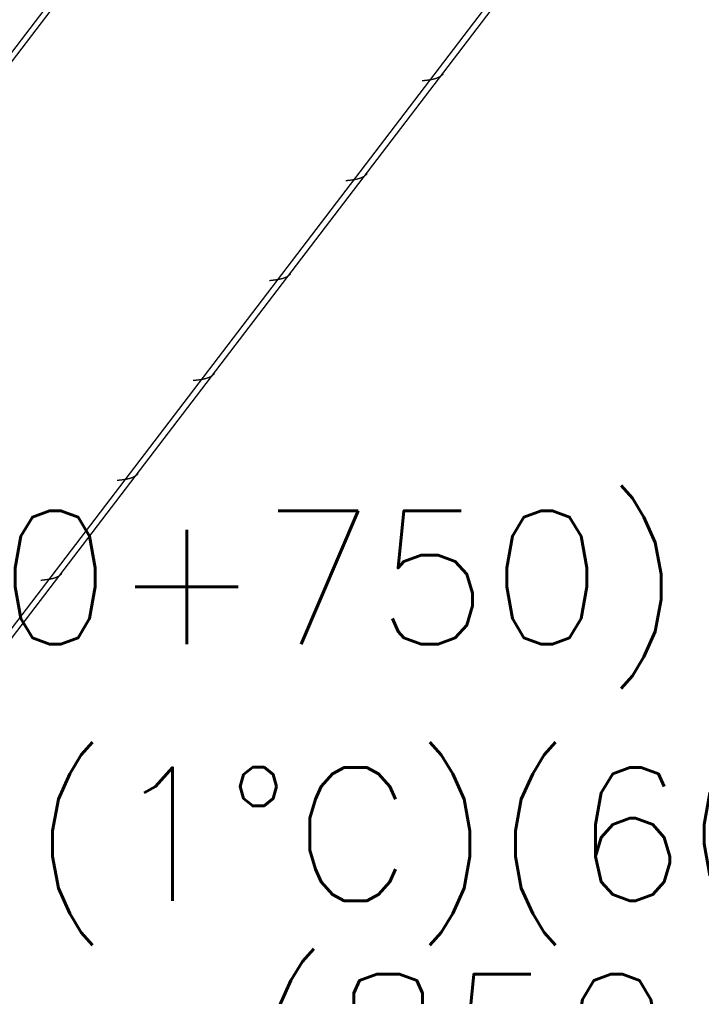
# Model space of a CAD drawing. Extents: x -58 to 5689, y 66 to 4123.
# Drawn here: x 4981.3 to 5038.9, y 3067.6 to 3150.1 of the extents above; entities that cross this region are included whole.
import ezdxf
from ezdxf.enums import TextEntityAlignment as Align
from ezdxf.xclip import XClip

# ---------------------------------------------------------------- set-up
doc = ezdxf.new("R2010")
doc.units = 0
doc.header["$LTSCALE"] = 30
doc.header["$MEASUREMENT"] = 0
doc.header["$XCLIPFRAME"] = 0
doc.layers.get('0').update_dxf_attribs({"linetype": 'CONTINUOUS'})
doc.layers.add("EJE3-3'$0$RLA-CONTORNO", color=30, linetype='CONTINUOUS', lineweight=15)
doc.layers.add("EJE3-3'$0$RLA-FE", color=7, linetype='CONTINUOUS')
doc.styles.add("EJE3-3'$0$RomanS", font='romans.shx', dxfattribs={"height": 11.25})

# ---------------------------------------------------------------- blocks, each defined once
blk = doc.blocks.new("EJE3-3'$0$FP_13-EJE 3-3_")
at = {"layer": "EJE3-3'$0$RLA-CONTORNO"}
blk.add_line((2342.672, 1103), (2140.486, 838.017), dxfattribs=at)
blk = doc.blocks.new("EJE3-3'$0$FP_14-EJE 3-3_")
at = {"layer": "EJE3-3'$0$RLA-CONTORNO"}
for p, q in [((2140.486, 788.561), (2345.481, 1057.225)), ((2234.604, 912.737), (2234.57, 912.732)), ((2234.637, 912.743), (2234.604, 912.737)), ((2234.669, 912.749), (2234.637, 912.743)), ((2234.702, 912.755), (2234.669, 912.749)), ((2234.734, 912.761), (2234.702, 912.755)), ((2234.766, 912.768), (2234.734, 912.761)), ((2234.797, 912.774), (2234.766, 912.768)), ((2234.829, 912.781), (2234.797, 912.774)), ((2234.86, 912.789), (2234.829, 912.781)), ((2234.89, 912.796), (2234.86, 912.789)), ((2234.921, 912.804), (2234.89, 912.796)), ((2234.951, 912.812), (2234.921, 912.804)), ((2234.981, 912.82), (2234.951, 912.812)), ((2235.01, 912.829), (2234.981, 912.82)), ((2235.039, 912.837), (2235.01, 912.829)), ((2235.067, 912.846), (2235.039, 912.837)), ((2235.095, 912.856), (2235.067, 912.846)), ((2235.123, 912.865), (2235.095, 912.856)), ((2235.151, 912.875), (2235.123, 912.865)), ((2235.178, 912.886), (2235.151, 912.875)), ((2235.204, 912.896), (2235.178, 912.886)), ((2235.23, 912.907), (2235.204, 912.896)), ((2235.256, 912.918), (2235.23, 912.907)), ((2235.281, 912.93), (2235.256, 912.918)), ((2235.306, 912.942), (2235.281, 912.93)), ((2235.331, 912.954), (2235.306, 912.942)), ((2235.355, 912.967), (2235.331, 912.954)), ((2235.378, 912.98), (2235.355, 912.967)), ((2235.401, 912.993), (2235.378, 912.98)), ((2235.424, 913.007), (2235.401, 912.993)), ((2235.446, 913.021), (2235.424, 913.007)), ((2235.467, 913.035), (2235.446, 913.021)), ((2235.488, 913.05), (2235.467, 913.035)), ((2235.509, 913.065), (2235.488, 913.05)), ((2235.529, 913.081), (2235.509, 913.065)), ((2235.549, 913.096), (2235.529, 913.081)), ((2235.568, 913.113), (2235.549, 913.096)), ((2235.587, 913.129), (2235.568, 913.113)), ((2235.605, 913.146), (2235.587, 913.129)), ((2235.623, 913.164), (2235.605, 913.146)), ((2235.64, 913.181), (2235.623, 913.164)), ((2235.656, 913.2), (2235.64, 913.181)), ((2235.673, 913.218), (2235.656, 913.2)), ((2235.688, 913.237), (2235.673, 913.218)), ((2233.945, 912.653), (2233.909, 912.65)), ((2233.98, 912.657), (2233.945, 912.653)), ((2234.016, 912.661), (2233.98, 912.657)), ((2234.051, 912.665), (2234.016, 912.661)), ((2234.087, 912.669), (2234.051, 912.665)), ((2234.122, 912.672), (2234.087, 912.669)), ((2234.157, 912.676), (2234.122, 912.672)), ((2234.192, 912.68), (2234.157, 912.676)), ((2234.228, 912.685), (2234.192, 912.68)), ((2234.263, 912.689), (2234.228, 912.685)), ((2234.297, 912.693), (2234.263, 912.689)), ((2234.332, 912.697), (2234.297, 912.693)), ((2234.367, 912.702), (2234.332, 912.697)), ((2234.401, 912.706), (2234.367, 912.702)), ((2234.435, 912.711), (2234.401, 912.706)), ((2234.469, 912.716), (2234.435, 912.711)), ((2234.503, 912.721), (2234.469, 912.716)), ((2234.537, 912.726), (2234.503, 912.721)), ((2234.57, 912.732), (2234.537, 912.726)), ((2228.848, 904.498), (2228.822, 904.486)), ((2228.872, 904.51), (2228.848, 904.498)), ((2228.897, 904.522), (2228.872, 904.51)), ((2228.921, 904.535), (2228.897, 904.522)), ((2228.944, 904.548), (2228.921, 904.535)), ((2228.967, 904.561), (2228.944, 904.548)), ((2228.99, 904.575), (2228.967, 904.561)), ((2229.012, 904.589), (2228.99, 904.575)), ((2229.033, 904.603), (2229.012, 904.589)), ((2229.055, 904.618), (2229.033, 904.603)), ((2229.075, 904.633), (2229.055, 904.618)), ((2229.095, 904.648), (2229.075, 904.633)), ((2229.115, 904.664), (2229.095, 904.648)), ((2229.134, 904.68), (2229.115, 904.664)), ((2229.153, 904.697), (2229.134, 904.68)), ((2229.171, 904.714), (2229.153, 904.697)), ((2229.189, 904.732), (2229.171, 904.714)), ((2229.206, 904.749), (2229.189, 904.732)), ((2229.222, 904.767), (2229.206, 904.749)), ((2229.239, 904.786), (2229.222, 904.767)), ((2229.254, 904.805), (2229.239, 904.786)), ((2227.511, 904.221), (2227.475, 904.217)), ((2227.546, 904.225), (2227.511, 904.221)), ((2227.582, 904.229), (2227.546, 904.225)), ((2227.617, 904.233), (2227.582, 904.229)), ((2227.653, 904.236), (2227.617, 904.233)), ((2227.688, 904.24), (2227.653, 904.236)), ((2227.723, 904.244), (2227.688, 904.24)), ((2227.759, 904.248), (2227.723, 904.244)), ((2227.794, 904.252), (2227.759, 904.248)), ((2227.829, 904.257), (2227.794, 904.252)), ((2227.863, 904.261), (2227.829, 904.257)), ((2227.898, 904.265), (2227.863, 904.261)), ((2227.933, 904.27), (2227.898, 904.265)), ((2227.967, 904.274), (2227.933, 904.27)), ((2228.001, 904.279), (2227.967, 904.274)), ((2228.035, 904.284), (2228.001, 904.279)), ((2228.069, 904.289), (2228.035, 904.284)), ((2228.103, 904.294), (2228.069, 904.289)), ((2228.136, 904.3), (2228.103, 904.294)), ((2228.17, 904.305), (2228.136, 904.3)), ((2228.203, 904.311), (2228.17, 904.305)), ((2228.235, 904.317), (2228.203, 904.311)), ((2228.268, 904.323), (2228.235, 904.317)), ((2228.3, 904.329), (2228.268, 904.323)), ((2228.332, 904.336), (2228.3, 904.329)), ((2228.364, 904.342), (2228.332, 904.336)), ((2228.395, 904.349), (2228.364, 904.342)), ((2228.426, 904.357), (2228.395, 904.349)), ((2228.457, 904.364), (2228.426, 904.357)), ((2228.487, 904.372), (2228.457, 904.364)), ((2228.517, 904.38), (2228.487, 904.372)), ((2228.547, 904.388), (2228.517, 904.38)), ((2228.576, 904.396), (2228.547, 904.388)), ((2228.605, 904.405), (2228.576, 904.396)), ((2228.633, 904.414), (2228.605, 904.405)), ((2228.662, 904.424), (2228.633, 904.414)), ((2228.689, 904.433), (2228.662, 904.424)), ((2228.717, 904.443), (2228.689, 904.433)), ((2228.744, 904.454), (2228.717, 904.443)), ((2228.77, 904.464), (2228.744, 904.454)), ((2228.797, 904.475), (2228.77, 904.464)), ((2228.822, 904.486), (2228.797, 904.475)), ((2222.7, 896.248), (2222.681, 896.232)), ((2222.719, 896.265), (2222.7, 896.248)), ((2222.737, 896.282), (2222.719, 896.265)), ((2222.755, 896.299), (2222.737, 896.282)), ((2222.772, 896.317), (2222.755, 896.299)), ((2222.789, 896.335), (2222.772, 896.317)), ((2222.805, 896.354), (2222.789, 896.335)), ((2222.82, 896.373), (2222.805, 896.354)), ((2221.077, 895.789), (2221.041, 895.785)), ((2221.113, 895.793), (2221.077, 895.789)), ((2221.148, 895.797), (2221.113, 895.793)), ((2221.183, 895.8), (2221.148, 895.797)), ((2221.219, 895.804), (2221.183, 895.8)), ((2221.254, 895.808), (2221.219, 895.804)), ((2221.29, 895.812), (2221.254, 895.808)), ((2221.325, 895.816), (2221.29, 895.812)), ((2221.36, 895.82), (2221.325, 895.816)), ((2221.395, 895.824), (2221.36, 895.82)), ((2221.43, 895.829), (2221.395, 895.824)), ((2221.464, 895.833), (2221.43, 895.829)), ((2221.499, 895.838), (2221.464, 895.833)), ((2221.533, 895.842), (2221.499, 895.838)), ((2221.568, 895.847), (2221.533, 895.842)), ((2221.602, 895.852), (2221.568, 895.847)), ((2221.635, 895.857), (2221.602, 895.852)), ((2221.669, 895.862), (2221.635, 895.857)), ((2221.703, 895.867), (2221.669, 895.862)), ((2221.736, 895.873), (2221.703, 895.867)), ((2221.769, 895.879), (2221.736, 895.873)), ((2221.802, 895.885), (2221.769, 895.879)), ((2221.834, 895.891), (2221.802, 895.885)), ((2221.866, 895.897), (2221.834, 895.891)), ((2221.898, 895.903), (2221.866, 895.897)), ((2221.93, 895.91), (2221.898, 895.903)), ((2221.961, 895.917), (2221.93, 895.91)), ((2221.992, 895.924), (2221.961, 895.917)), ((2222.023, 895.932), (2221.992, 895.924)), ((2222.053, 895.94), (2222.023, 895.932)), ((2222.083, 895.948), (2222.053, 895.94)), ((2222.113, 895.956), (2222.083, 895.948)), ((2222.142, 895.964), (2222.113, 895.956)), ((2222.171, 895.973), (2222.142, 895.964)), ((2222.2, 895.982), (2222.171, 895.973)), ((2222.228, 895.991), (2222.2, 895.982)), ((2222.256, 896.001), (2222.228, 895.991)), ((2222.283, 896.011), (2222.256, 896.001)), ((2222.31, 896.021), (2222.283, 896.011)), ((2222.336, 896.032), (2222.31, 896.021)), ((2222.363, 896.043), (2222.336, 896.032)), ((2222.388, 896.054), (2222.363, 896.043)), ((2222.414, 896.066), (2222.388, 896.054)), ((2222.438, 896.078), (2222.414, 896.066)), ((2222.463, 896.09), (2222.438, 896.078)), ((2222.487, 896.103), (2222.463, 896.09)), ((2222.51, 896.115), (2222.487, 896.103)), ((2222.533, 896.129), (2222.51, 896.115)), ((2222.556, 896.142), (2222.533, 896.129)), ((2222.578, 896.156), (2222.556, 896.142)), ((2222.6, 896.171), (2222.578, 896.156)), ((2222.621, 896.186), (2222.6, 896.171)), ((2222.641, 896.201), (2222.621, 896.186)), ((2222.661, 896.216), (2222.641, 896.201)), ((2222.681, 896.232), (2222.661, 896.216)), ((2214.643, 887.357), (2214.608, 887.353)), ((2214.679, 887.361), (2214.643, 887.357)), ((2214.714, 887.364), (2214.679, 887.361)), ((2214.75, 887.368), (2214.714, 887.364)), ((2214.785, 887.372), (2214.75, 887.368)), ((2214.82, 887.376), (2214.785, 887.372)), ((2214.856, 887.38), (2214.82, 887.376)), ((2214.891, 887.384), (2214.856, 887.38)), ((2214.926, 887.388), (2214.891, 887.384)), ((2214.961, 887.392), (2214.926, 887.388)), ((2214.996, 887.397), (2214.961, 887.392)), ((2215.03, 887.401), (2214.996, 887.397)), ((2215.065, 887.405), (2215.03, 887.401)), ((2215.099, 887.41), (2215.065, 887.405)), ((2215.134, 887.415), (2215.099, 887.41)), ((2215.168, 887.42), (2215.134, 887.415)), ((2215.202, 887.425), (2215.168, 887.42)), ((2215.235, 887.43), (2215.202, 887.425)), ((2215.269, 887.435), (2215.235, 887.43)), ((2215.302, 887.441), (2215.269, 887.435)), ((2215.335, 887.446), (2215.302, 887.441)), ((2215.368, 887.452), (2215.335, 887.446)), ((2215.4, 887.458), (2215.368, 887.452)), ((2215.432, 887.465), (2215.4, 887.458)), ((2215.464, 887.471), (2215.432, 887.465)), ((2215.496, 887.478), (2215.464, 887.471)), ((2215.527, 887.485), (2215.496, 887.478)), ((2215.558, 887.492), (2215.527, 887.485)), ((2215.589, 887.5), (2215.558, 887.492)), ((2215.619, 887.507), (2215.589, 887.5)), ((2215.649, 887.515), (2215.619, 887.507)), ((2215.679, 887.524), (2215.649, 887.515)), ((2215.708, 887.532), (2215.679, 887.524)), ((2215.737, 887.541), (2215.708, 887.532)), ((2215.766, 887.55), (2215.737, 887.541)), ((2215.794, 887.559), (2215.766, 887.55)), ((2215.822, 887.569), (2215.794, 887.559)), ((2215.849, 887.579), (2215.822, 887.569)), ((2215.876, 887.589), (2215.849, 887.579)), ((2215.903, 887.6), (2215.876, 887.589)), ((2215.929, 887.611), (2215.903, 887.6)), ((2215.954, 887.622), (2215.929, 887.611)), ((2215.98, 887.634), (2215.954, 887.622)), ((2216.005, 887.646), (2215.98, 887.634)), ((2216.029, 887.658), (2216.005, 887.646)), ((2216.053, 887.67), (2216.029, 887.658)), ((2216.076, 887.683), (2216.053, 887.67)), ((2216.099, 887.697), (2216.076, 887.683)), ((2216.122, 887.71), (2216.099, 887.697)), ((2216.144, 887.724), (2216.122, 887.71)), ((2216.166, 887.739), (2216.144, 887.724)), ((2216.187, 887.753), (2216.166, 887.739)), ((2216.207, 887.769), (2216.187, 887.753)), ((2216.228, 887.784), (2216.207, 887.769)), ((2216.247, 887.8), (2216.228, 887.784)), ((2216.266, 887.816), (2216.247, 887.8)), ((2216.285, 887.833), (2216.266, 887.816)), ((2216.303, 887.85), (2216.285, 887.833)), ((2216.321, 887.867), (2216.303, 887.85)), ((2216.338, 887.885), (2216.321, 887.867)), ((2216.355, 887.903), (2216.338, 887.885)), ((2216.371, 887.922), (2216.355, 887.903)), ((2216.387, 887.941), (2216.371, 887.922)), ((2208.28, 878.932), (2208.245, 878.928)), ((2208.316, 878.936), (2208.28, 878.932)), ((2208.351, 878.94), (2208.316, 878.936)), ((2208.386, 878.944), (2208.351, 878.94)), ((2208.422, 878.948), (2208.386, 878.944)), ((2208.457, 878.952), (2208.422, 878.948)), ((2208.492, 878.956), (2208.457, 878.952)), ((2208.527, 878.96), (2208.492, 878.956)), ((2208.562, 878.964), (2208.527, 878.96)), ((2208.597, 878.969), (2208.562, 878.964)), ((2208.631, 878.973), (2208.597, 878.969)), ((2208.666, 878.978), (2208.631, 878.973)), ((2208.7, 878.983), (2208.666, 878.978)), ((2208.734, 878.988), (2208.7, 878.983)), ((2208.768, 878.993), (2208.734, 878.988)), ((2208.801, 878.998), (2208.768, 878.993)), ((2208.835, 879.003), (2208.801, 878.998)), ((2208.868, 879.009), (2208.835, 879.003)), ((2208.901, 879.014), (2208.868, 879.009)), ((2208.934, 879.02), (2208.901, 879.014)), ((2208.966, 879.026), (2208.934, 879.02)), ((2208.998, 879.033), (2208.966, 879.026)), ((2209.03, 879.039), (2208.998, 879.033)), ((2209.062, 879.046), (2209.03, 879.039)), ((2209.093, 879.053), (2209.062, 879.046)), ((2209.124, 879.06), (2209.093, 879.053)), ((2209.155, 879.068), (2209.124, 879.06)), ((2209.185, 879.075), (2209.155, 879.068)), ((2209.215, 879.083), (2209.185, 879.075)), ((2209.245, 879.091), (2209.215, 879.083)), ((2209.274, 879.1), (2209.245, 879.091)), ((2209.303, 879.109), (2209.274, 879.1)), ((2209.332, 879.118), (2209.303, 879.109)), ((2209.36, 879.127), (2209.332, 879.118)), ((2209.388, 879.137), (2209.36, 879.127)), ((2209.415, 879.147), (2209.388, 879.137)), ((2209.442, 879.157), (2209.415, 879.147)), ((2209.469, 879.168), (2209.442, 879.157)), ((2209.495, 879.179), (2209.469, 879.168)), ((2209.521, 879.19), (2209.495, 879.179)), ((2209.546, 879.201), (2209.521, 879.19)), ((2209.571, 879.213), (2209.546, 879.201)), ((2209.595, 879.226), (2209.571, 879.213)), ((2209.619, 879.238), (2209.595, 879.226)), ((2209.643, 879.251), (2209.619, 879.238)), ((2209.666, 879.264), (2209.643, 879.251)), ((2209.688, 879.278), (2209.666, 879.264)), ((2209.71, 879.292), (2209.688, 879.278)), ((2209.732, 879.307), (2209.71, 879.292)), ((2209.753, 879.321), (2209.732, 879.307)), ((2209.774, 879.336), (2209.753, 879.321)), ((2209.794, 879.352), (2209.774, 879.336)), ((2209.813, 879.368), (2209.794, 879.352)), ((2209.833, 879.384), (2209.813, 879.368)), ((2209.851, 879.401), (2209.833, 879.384)), ((2209.869, 879.418), (2209.851, 879.401)), ((2209.887, 879.435), (2209.869, 879.418)), ((2209.904, 879.453), (2209.887, 879.435)), ((2209.921, 879.471), (2209.904, 879.453)), ((2209.937, 879.49), (2209.921, 879.471)), ((2209.953, 879.508), (2209.937, 879.49)), ((2208.209, 878.925), (2208.174, 878.921)), ((2208.245, 878.928), (2208.209, 878.925)), ((2202.926, 870.695), (2202.898, 870.686)), ((2202.954, 870.705), (2202.926, 870.695)), ((2202.981, 870.715), (2202.954, 870.705)), ((2203.008, 870.725), (2202.981, 870.715)), ((2203.035, 870.736), (2203.008, 870.725)), ((2203.061, 870.746), (2203.035, 870.736)), ((2203.087, 870.758), (2203.061, 870.746)), ((2203.112, 870.769), (2203.087, 870.758)), ((2203.137, 870.781), (2203.112, 870.769)), ((2203.161, 870.793), (2203.137, 870.781)), ((2203.185, 870.806), (2203.161, 870.793)), ((2203.209, 870.819), (2203.185, 870.806)), ((2203.232, 870.832), (2203.209, 870.819)), ((2203.254, 870.846), (2203.232, 870.832)), ((2203.276, 870.86), (2203.254, 870.846)), ((2203.298, 870.874), (2203.276, 870.86)), ((2203.319, 870.889), (2203.298, 870.874)), ((2203.34, 870.904), (2203.319, 870.889)), ((2203.36, 870.92), (2203.34, 870.904)), ((2203.38, 870.936), (2203.36, 870.92)), ((2203.399, 870.952), (2203.38, 870.936)), ((2203.417, 870.969), (2203.399, 870.952)), ((2203.436, 870.986), (2203.417, 870.969)), ((2203.453, 871.003), (2203.436, 870.986)), ((2203.47, 871.021), (2203.453, 871.003)), ((2203.487, 871.039), (2203.47, 871.021)), ((2203.503, 871.057), (2203.487, 871.039)), ((2203.519, 871.076), (2203.503, 871.057)), ((2201.775, 870.493), (2201.74, 870.489)), ((2201.811, 870.496), (2201.775, 870.493)), ((2201.846, 870.5), (2201.811, 870.496)), ((2201.882, 870.504), (2201.846, 870.5)), ((2201.917, 870.508), (2201.882, 870.504)), ((2201.953, 870.512), (2201.917, 870.508)), ((2201.988, 870.516), (2201.953, 870.512)), ((2202.023, 870.52), (2201.988, 870.516)), ((2202.058, 870.524), (2202.023, 870.52)), ((2202.093, 870.528), (2202.058, 870.524)), ((2202.128, 870.532), (2202.093, 870.528)), ((2202.163, 870.537), (2202.128, 870.532)), ((2202.197, 870.541), (2202.163, 870.537)), ((2202.232, 870.546), (2202.197, 870.541)), ((2202.266, 870.55), (2202.232, 870.546)), ((2202.3, 870.555), (2202.266, 870.55)), ((2202.334, 870.56), (2202.3, 870.555)), ((2202.368, 870.566), (2202.334, 870.56)), ((2202.401, 870.571), (2202.368, 870.566)), ((2202.434, 870.576), (2202.401, 870.571)), ((2202.467, 870.582), (2202.434, 870.576)), ((2202.5, 870.588), (2202.467, 870.582)), ((2202.532, 870.594), (2202.5, 870.588)), ((2202.565, 870.6), (2202.532, 870.594)), ((2202.596, 870.607), (2202.565, 870.6)), ((2202.628, 870.614), (2202.596, 870.607)), ((2202.659, 870.621), (2202.628, 870.614)), ((2202.69, 870.628), (2202.659, 870.621)), ((2202.721, 870.635), (2202.69, 870.628)), ((2202.751, 870.643), (2202.721, 870.635)), ((2202.781, 870.651), (2202.751, 870.643)), ((2202.811, 870.659), (2202.781, 870.651)), ((2202.84, 870.668), (2202.811, 870.659)), ((2202.869, 870.677), (2202.84, 870.668)), ((2202.898, 870.686), (2202.869, 870.677))]:
    blk.add_line(p, q, dxfattribs=at)
blk = doc.blocks.new("EJE3-3'$0$RLA-VIGAS-CAJONES - V_M_ 300x300x5-394661-EJE 3-3_")
at = {"layer": "EJE3-3'$0$RLA-CONTORNO"}
for p, q in [((2140.486, 837.193), (2343.301, 1103)), ((2140.486, 789.386), (2345.481, 1058.049))]:
    blk.add_line(p, q, dxfattribs=at)
blk = doc.blocks.new('*U119')
at = {"layer": "EJE3-3'$0$RLA-FE", "color": 3, "style": "EJE3-3'$0$RomanS"}
for tag, p, flags in [('TEXTO_FE2', (446.496, 43.005), 8), ('PHI', (440.952, 24.012), 14), ('DIAM', (450.808, 23.798), 12), ('MINUS', (472.826, 23.798), 13), ('MARK', (486.218, 23.798), 13), ('TEXTO_FE1', (489.519, 23.798), 8), ('TIPO', (423.802, -75.779), 13), ('NVECES', (409.927, -94.717), 13), ('NUMFE', (413.862, -114.479), 13), ('CAPA', (422.058, -133.599), 13), ('DESPLAZA', (278.343, -151.59), 13), ('ESPACIO', (284.389, -169.953), 13), ('CANT', (298.226, -188.753), 13)]:
    blk.add_attdef(tag, p, '', height=11.25, dxfattribs=dict(at, flags=flags))
at = {"layer": "EJE3-3'$0$RLA-FE", "color": 3, "style": "EJE3-3'$0$RomanS", "flags": 8}
for tag, p in [('F=', (422.648, 23.798)), ('NUM', (437.056, 23.798))]:
    blk.add_attdef(tag, text='', height=11.25, dxfattribs=at).set_placement(p, align=Align.RIGHT)
blk = doc.blocks.new('*U378')
at = {"layer": "EJE3-3'$0$RLA-FE", "color": 3, "style": "EJE3-3'$0$RomanS", "flags": 8}
for tag, p in [('F=', (373.44, 67.432)), ('NUM', (387.849, 67.432))]:
    blk.add_attdef(tag, text='', height=11.25, dxfattribs=at).set_placement(p, align=Align.RIGHT)
at = {"layer": "EJE3-3'$0$RLA-FE", "color": 3, "style": "EJE3-3'$0$RomanS"}
for tag, p, flags in [('PHI', (391.745, 67.646), 14), ('DIAM', (401.6, 67.432), 12), ('MINUS', (423.619, 67.432), 13), ('MARK', (437.011, 67.432), 13), ('TEXTO_FE1', (440.312, 67.432), 8), ('TEXTO_FE2', (507.834, 67.45), 8), ('TIPO', (463.802, -75.779), 13), ('NVECES', (449.927, -94.717), 13), ('NUMFE', (453.862, -114.479), 13), ('CAPA', (462.058, -133.599), 13), ('DESPLAZA', (278.343, -151.59), 13), ('ESPACIO', (284.389, -169.953), 13), ('CANT', (298.226, -188.753), 13)]:
    blk.add_attdef(tag, p, '', height=11.25, dxfattribs=dict(at, flags=flags))
blk = doc.blocks.new('*U380')
at = {"layer": "EJE3-3'$0$RLA-FE", "color": 3, "style": "EJE3-3'$0$RomanS", "flags": 8}
for tag, p in [('F=', (312.822, 103.103)), ('NUM', (327.231, 103.103))]:
    blk.add_attdef(tag, text='', height=11.25, dxfattribs=at).set_placement(p, align=Align.RIGHT)
at = {"layer": "EJE3-3'$0$RLA-FE", "color": 3, "style": "EJE3-3'$0$RomanS"}
for tag, p, flags in [('PHI', (331.126, 103.317), 14), ('DIAM', (340.982, 103.103), 12), ('MINUS', (363.001, 103.103), 13), ('MARK', (376.393, 103.103), 13), ('TEXTO_FE1', (379.693, 103.103), 8), ('TEXTO_FE2', (447.215, 103.121), 8), ('TIPO', (373.802, -75.779), 13), ('NVECES', (359.927, -94.717), 13), ('NUMFE', (363.862, -114.479), 13), ('CAPA', (372.058, -133.599), 13), ('DESPLAZA', (278.343, -151.59), 13), ('ESPACIO', (284.389, -169.953), 13), ('CANT', (298.226, -188.753), 13)]:
    blk.add_attdef(tag, p, '', height=11.25, dxfattribs=dict(at, flags=flags))
blk = doc.blocks.new("EJE3-3'")
at = {"layer": "EJE3-3'$0$RLA-CONTORNO"}
for name in ["EJE3-3'$0$RLA-VIGAS-CAJONES - V_M_ 300x300x5-394661-EJE 3-3_", "EJE3-3'$0$FP_13-EJE 3-3_", "EJE3-3'$0$FP_14-EJE 3-3_"]:
    blk.add_blockref(name, (0, 0), dxfattribs=at)
at = {"layer": "EJE3-3'$0$RLA-FE"}
ref = blk.add_blockref('*U380', (1695.481, 762), dxfattribs=at)
ref.add_attrib('TEXTO_FE2', '(2°C)(50+750)', (2142.696, 865.121), dxfattribs={"color": 3, "height": 11.25, "style": "EJE3-3'$0$RomanS"})
ref = blk.add_blockref('*U378', (1692.981, 776), dxfattribs=at)
ref.add_attrib('TEXTO_FE2', '(1°C)(60+930+60)', (2200.814, 843.45), dxfattribs={"color": 3, "height": 11.25, "style": "EJE3-3'$0$RomanS"})
ref = blk.add_blockref('*U119', (1772.977, 783), dxfattribs=at)
ref.add_attrib('TEXTO_FE2', '(850+50)', (2219.473, 826.005), dxfattribs={"color": 3, "height": 11.25, "style": "EJE3-3'$0$RomanS"})

msp = doc.modelspace()

# ---------------------------------------------------------------- block references
ref = msp.add_blockref("EJE3-3'", (2781.393, 2232.228))
XClip(ref).set_block_clipping_path([(-2788.1086663077, -1277.6573373718), (2905.5071213075, 1601.8318238069)])

doc.saveas('drawing.dxf')
